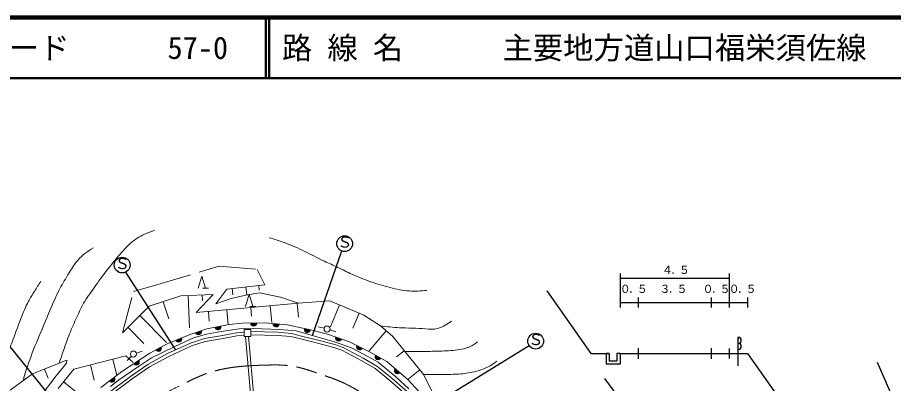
# Model space of a CAD drawing. Units: millimetres, scale not verified. Extents: x 175845757 to 176485757, y 60503629 to 60863629.
# Drawn here: x 175942553 to 176086930, y 60803299 to 60863629 of the extents above; entities that cross this region are included whole.
import ezdxf
from ezdxf.enums import TextEntityAlignment as Align

# ---------------------------------------------------------------- set-up
doc = ezdxf.new("R2010")
doc.units = ezdxf.units.MM
doc.header["$LTSCALE"] = 1000
doc.linetypes.add('CHAIN', pattern=[18.5, 12, -1.5, 3.5, -1.5])
doc.linetypes.add('DASHED', pattern=[7.5, 6, -1.5])
for name, color, linetype, lineweight in [('M-BGD', 7, 'Continuous', 13), ('M-BMK', 2, 'CHAIN', 13), ('M-STR-HTXT', 7, 'Continuous', 25), ('M-STR-STR3', 7, 'Continuous', 13), ('M-TTL', 2, 'Continuous', 140), ('M-TTL-LINE', 7, 'Continuous', 50)]:
    doc.layers.add(name, color=color, linetype=linetype, lineweight=lineweight)
doc.layers.add('M-TTL-TXT', color=7, linetype='Continuous')
doc.styles.add('ＭＳ ゴシック', font='')
doc.styles.get('ＭＳ ゴシック').set_extended_font_data('MS Gothic')

msp = doc.modelspace()

# ---------------------------------------------------------------- linework, layer by layer
at = {"layer": 'M-BGD', "linetype": 'DASHED'}
for p, q in [((175965308, 60819497), (175975814, 60822664)), ((175975814, 60822664), (175982026, 60822115)), ((175982026, 60822115), (175983335, 60819558)), ((175961685, 60818461), (175965308, 60819497)), ((175959857, 60811671), (175961685, 60818461)), ((175981001, 60811842), (175985466, 60811733)), ((175971045, 60809961), (175973367, 60810724)), ((175973367, 60810724), (175976360, 60811182)), ((175973483, 60810236), (175976448, 60810690)), ((175976360, 60811182), (175978621, 60811641)), ((175976448, 60810690), (175978688, 60811144)), ((175978621, 60811641), (175979903, 60811726)), ((175978688, 60811144), (175979901, 60811225)), ((175980989, 60811342), (175985440, 60811234)), ((175985440, 60811234), (175987600, 60811060)), ((175985466, 60811733), (175987684, 60811555)), ((175987600, 60811060), (175989233, 60810635)), ((175987684, 60811555), (175989357, 60811119)), ((175989233, 60810635), (175992647, 60809774)), ((175989357, 60811119), (175992773, 60810258)), ((175967288, 60808219), (175971045, 60809961)), ((175967512, 60807772), (175971229, 60809495)), ((175971229, 60809495), (175973483, 60810236)), ((175992647, 60809774), (175994880, 60809177)), ((175992773, 60810258), (175995030, 60809654)), ((175994880, 60809177), (175995999, 60808772)), ((175995030, 60809654), (175996203, 60809230)), ((175996203, 60809230), (175999522, 60807448)), ((175964019, 60806448), (175967288, 60808219)), ((175964282, 60806021), (175967512, 60807772)), ((175995999, 60808772), (175999281, 60807010)), ((175999522, 60807448), (176001772, 60806178)), ((175961178, 60804462), (175964019, 60806448)), ((175961471, 60804056), (175964282, 60806021)), ((175999281, 60807010), (176001490, 60805763)), ((176001772, 60806178), (176004245, 60804173)), ((176001490, 60805763), (176003923, 60803790)), ((175957696, 60801865), (175961178, 60804462)), ((175958007, 60801474), (175961471, 60804056)), ((176003923, 60803790), (176007812, 60800410)), ((176004245, 60804173), (176008166, 60800765))]:
    msp.add_line(p, q, dxfattribs=at)
at = {"layer": 'M-BGD'}
for p, q in [((175972354, 60819010), (175972954, 60821010)), ((175972954, 60821010), (175973554, 60819010)), ((175973054, 60819010), (175974054, 60819010)), ((175983335, 60819558), (175977032, 60818827)), ((175980349, 60817904), (175980200, 60819194)), ((175982394, 60818702), (175982309, 60819439)), ((175964273, 60816025), (175969450, 60817731)), ((175969450, 60817731), (175974809, 60817974)), ((175970912, 60812494), (175970671, 60817786)), ((175974809, 60817974), (175972007, 60814990)), ((175973049, 60816988), (175973008, 60817892)), ((175977032, 60818827), (175975266, 60816421)), ((175977763, 60817304), (175980199, 60817852)), ((175978059, 60817904), (175977939, 60818932)), ((175980134, 60816002), (175980734, 60818002)), ((175980199, 60817852), (175982452, 60818248)), ((175980734, 60818002), (175981334, 60816002)), ((175982452, 60818248), (175985924, 60817517)), ((175967485, 60813930), (175966548, 60816775)), ((175972007, 60814990), (175988847, 60816543)), ((175975266, 60816421), (175977763, 60817304)), ((175984470, 60813378), (175984218, 60816116)), ((175985924, 60817517), (175988847, 60816543)), ((175988855, 60814225), (175988643, 60816524)), ((175988847, 60816543), (175993993, 60816908)), ((175993993, 60816908), (175996369, 60815934)), ((175994123, 60812641), (175995603, 60816248)), ((175959857, 60811671), (175964273, 60816025)), ((175974154, 60813562), (175974006, 60815174)), ((175977286, 60813046), (175977064, 60815456)), ((175980834, 60816002), (175981834, 60816002)), ((175981118, 60814409), (175980988, 60815818)), ((175996369, 60815934), (175999657, 60814564)), ((175997845, 60812420), (175998874, 60814890)), ((175967117, 60810062), (175962733, 60814507)), ((175979603, 60813218), (175977455, 60813025)), ((175983378, 60813273), (175979603, 60813218)), ((175986987, 60812970), (175983378, 60813273)), ((175999657, 60814564), (176002367, 60812797)), ((175963396, 60809878), (175960755, 60812556)), ((175973735, 60812282), (175971036, 60811400)), ((175973699, 60811452), (175976122, 60811888)), ((175977455, 60813025), (175973735, 60812282)), ((175976122, 60811888), (175979078, 60812324)), ((175979078, 60812324), (175981379, 60812349)), ((175979905, 60812175), (175979901, 60811049)), ((175980998, 60812199), (175979905, 60812175)), ((175981010, 60811049), (175980998, 60812199)), ((175981379, 60812349), (175985716, 60812179)), ((175985716, 60812179), (175988502, 60811985)), ((175990596, 60812199), (175986987, 60812970)), ((175988502, 60811985), (175991313, 60811137)), ((175993653, 60811428), (175990596, 60812199)), ((176000534, 60808699), (176003330, 60811976)), ((176002367, 60812797), (176004438, 60811031)), ((175971036, 60811400), (175967206, 60809857)), ((175968466, 60809369), (175971543, 60810798)), ((175971543, 60810798), (175973699, 60811452)), ((175979901, 60811049), (175981010, 60811049)), ((175980129, 60811049), (175981040, 60800423)), ((175980627, 60811092), (175981538, 60800465)), ((175991313, 60811137), (175994802, 60810168)), ((175997290, 60810160), (175993653, 60811428)), ((176004438, 60811031), (176006448, 60808504)), ((175967206, 60809857), (175964341, 60808314)), ((175964614, 60807503), (175968466, 60809369)), ((175994802, 60810168), (175997612, 60809175)), ((176000568, 60808507), (175997290, 60810160)), ((175997612, 60809175), (176000156, 60807794)), ((175960417, 60807854), (175951820, 60805661)), ((175964341, 60808314), (175959937, 60805357)), ((175961629, 60806758), (175960417, 60807854)), ((175962482, 60806098), (175964614, 60807503)), ((176000156, 60807794), (176001973, 60806825)), ((176003406, 60806909), (176000568, 60808507)), ((176004992, 60807667), (176006292, 60808700)), ((176006448, 60808504), (176009523, 60804728)), ((175945015, 60804898), (175950669, 60807133)), ((175948926, 60804585), (175950624, 60806663)), ((175950624, 60806663), (175950669, 60807133)), ((175955209, 60803829), (175954563, 60806361)), ((175958926, 60804609), (175958240, 60807299)), ((175959211, 60803845), (175962482, 60806098)), ((176001973, 60806825), (176004929, 60804378)), ((176006932, 60803879), (176003406, 60806909)), ((175940377, 60801501), (175945015, 60804898)), ((175946803, 60801769), (175948926, 60804585)), ((175947608, 60804161), (175947006, 60805685)), ((175951820, 60805661), (175949277, 60802488)), ((175959937, 60805357), (175956293, 60802633)), ((176006945, 60804019), (176008842, 60805565)), ((176009523, 60804728), (176010894, 60801896)), ((175953883, 60800580), (175950147, 60803573)), ((175957854, 60802827), (175959211, 60803845)), ((176004929, 60804378), (176007037, 60802415)), ((176010817, 60799692), (176006932, 60803879))]:
    msp.add_line(p, q, dxfattribs=at)
for centre, radius, start, end in [((175981491, 60813246), 500, 180.83638, 0.83638), ((175981491, 60813246), 500, 180.83638, 0.83638), ((175981491, 60813246), 450, 180.83638, 0.83638), ((175981491, 60813246), 400, 180.83638, 0.83638), ((175981491, 60813246), 350, 180.83638, 0.83638), ((175981491, 60813246), 300, 180.83638, 0.83638), ((175981491, 60813246), 250, 180.83638, 0.83638), ((175981491, 60813246), 200, 180.83638, 0.83638), ((175981491, 60813246), 150, 180.83638, 0.83638), ((175981491, 60813246), 100, 180.83638, 0.83638), ((175981491, 60813246), 50, 180.83638, 0.83638), ((175972386, 60811841), 500, 198.08345, 18.08345), ((175972386, 60811841), 500, 198.08345, 18.08345), ((175972386, 60811841), 450, 198.08345, 18.08345), ((175972386, 60811841), 400, 198.08345, 18.08345), ((175972386, 60811841), 350, 198.08345, 18.08345), ((175972386, 60811841), 300, 198.08345, 18.08345), ((175972386, 60811841), 250, 198.08345, 18.08345), ((175972386, 60811841), 200, 198.08345, 18.08345), ((175972386, 60811841), 150, 198.08345, 18.08345), ((175972386, 60811841), 100, 198.08345, 18.08345), ((175972386, 60811841), 50, 198.08345, 18.08345), ((175975595, 60812653), 500, 191.30993, 11.30993), ((175975595, 60812653), 500, 191.30993, 11.30993), ((175975595, 60812653), 450, 191.30993, 11.30993), ((175975595, 60812653), 400, 191.30993, 11.30993), ((175975595, 60812653), 350, 191.30993, 11.30993), ((175975595, 60812653), 300, 191.30993, 11.30993), ((175975595, 60812653), 250, 191.30993, 11.30993), ((175975595, 60812653), 200, 191.30993, 11.30993), ((175975595, 60812653), 150, 191.30993, 11.30993), ((175975595, 60812653), 100, 191.30993, 11.30993), ((175975595, 60812653), 50, 191.30993, 11.30993), ((175985182, 60813122), 500, 175.20016, 355.20016), ((175985182, 60813122), 500, 175.20016, 355.20016), ((175985182, 60813122), 450, 175.20016, 355.20016), ((175985182, 60813122), 400, 175.20016, 355.20016), ((175985182, 60813122), 350, 175.20016, 355.20016), ((175985182, 60813122), 300, 175.20016, 355.20016), ((175985182, 60813122), 250, 175.20016, 355.20016), ((175985182, 60813122), 200, 175.20016, 355.20016), ((175985182, 60813122), 150, 175.20016, 355.20016), ((175985182, 60813122), 100, 175.20016, 355.20016), ((175985182, 60813122), 50, 175.20016, 355.20016), ((175990320, 60812199), 500, 166.97081, 346.97081), ((175990320, 60812199), 500, 166.97081, 346.97081), ((175990320, 60812199), 450, 166.97081, 346.97081), ((175990320, 60812199), 400, 166.97081, 346.97081), ((175990320, 60812199), 350, 166.97081, 346.97081), ((175990320, 60812199), 300, 166.97081, 346.97081), ((175990320, 60812199), 250, 166.97081, 346.97081), ((175990320, 60812199), 200, 166.97081, 346.97081), ((175990320, 60812199), 150, 166.97081, 346.97081), ((175990320, 60812199), 100, 166.97081, 346.97081), ((175990320, 60812199), 50, 166.97081, 346.97081), ((175969121, 60810629), 500, 201.94341, 21.94341), ((175969121, 60810629), 500, 201.94341, 21.94341), ((175969121, 60810629), 450, 201.94341, 21.94341), ((175969121, 60810629), 400, 201.94341, 21.94341), ((175969121, 60810629), 350, 201.94341, 21.94341), ((175969121, 60810629), 300, 201.94341, 21.94341), ((175969121, 60810629), 250, 201.94341, 21.94341), ((175969121, 60810629), 200, 201.94341, 21.94341), ((175969121, 60810629), 150, 201.94341, 21.94341), ((175969121, 60810629), 100, 201.94341, 21.94341), ((175969121, 60810629), 50, 201.94341, 21.94341), ((175995472, 60810794), 500, 160.78733, 340.78733), ((175995472, 60810794), 500, 160.78733, 340.78733), ((175995472, 60810794), 450, 160.78733, 340.78733), ((175995472, 60810794), 400, 160.78733, 340.78733), ((175995472, 60810794), 350, 160.78733, 340.78733), ((175995472, 60810794), 300, 160.78733, 340.78733), ((175995472, 60810794), 250, 160.78733, 340.78733), ((175995472, 60810794), 200, 160.78733, 340.78733), ((175995472, 60810794), 150, 160.78733, 340.78733), ((175995472, 60810794), 100, 160.78733, 340.78733), ((175995472, 60810794), 50, 160.78733, 340.78733), ((175965774, 60809086), 500, 208.30076, 28.30076), ((175965774, 60809086), 500, 208.30076, 28.30076), ((175965774, 60809086), 450, 208.30076, 28.30076), ((175965774, 60809086), 400, 208.30076, 28.30076), ((175965774, 60809086), 350, 208.30076, 28.30076), ((175965774, 60809086), 300, 208.30076, 28.30076), ((175965774, 60809086), 250, 208.30076, 28.30076), ((175965774, 60809086), 200, 208.30076, 28.30076), ((175965774, 60809086), 150, 208.30076, 28.30076), ((175965774, 60809086), 100, 208.30076, 28.30076), ((175965774, 60809086), 50, 208.30076, 28.30076), ((175998929, 60809334), 500, 153.24268, 333.24268), ((175998929, 60809334), 500, 153.24268, 333.24268), ((175998929, 60809334), 450, 153.24268, 333.24268), ((175998929, 60809334), 400, 153.24268, 333.24268), ((175998929, 60809334), 350, 153.24268, 333.24268), ((175998929, 60809334), 300, 153.24268, 333.24268), ((175998929, 60809334), 250, 153.24268, 333.24268), ((175998929, 60809334), 200, 153.24268, 333.24268), ((175998929, 60809334), 150, 153.24268, 333.24268), ((175998929, 60809334), 100, 153.24268, 333.24268), ((175998929, 60809334), 50, 153.24268, 333.24268), ((176001987, 60807708), 500, 150.61584, 330.61584), ((176001987, 60807708), 500, 150.61584, 330.61584), ((176001987, 60807708), 450, 150.61584, 330.61584), ((176001987, 60807708), 400, 150.61584, 330.61584), ((176001987, 60807708), 350, 150.61584, 330.61584), ((176001987, 60807708), 300, 150.61584, 330.61584), ((176001987, 60807708), 250, 150.61584, 330.61584), ((176001987, 60807708), 200, 150.61584, 330.61584), ((176001987, 60807708), 150, 150.61584, 330.61584), ((176001987, 60807708), 100, 150.61584, 330.61584), ((176001987, 60807708), 50, 150.61584, 330.61584), ((175962139, 60806835), 500, 213.88494, 33.88494), ((175962139, 60806835), 500, 213.88494, 33.88494), ((175962139, 60806835), 450, 213.88494, 33.88494), ((175962139, 60806835), 400, 213.88494, 33.88494), ((175962139, 60806835), 350, 213.88494, 33.88494), ((175962139, 60806835), 300, 213.88494, 33.88494), ((175962139, 60806835), 250, 213.88494, 33.88494), ((175962139, 60806835), 200, 213.88494, 33.88494), ((175962139, 60806835), 150, 213.88494, 33.88494), ((175962139, 60806835), 100, 213.88494, 33.88494), ((175962139, 60806835), 50, 213.88494, 33.88494), ((176005169, 60805394), 500, 139.32506, 319.32506), ((176005169, 60805394), 500, 139.32506, 319.32506), ((176005169, 60805394), 450, 139.32506, 319.32506), ((176005169, 60805394), 400, 139.32506, 319.32506), ((176005169, 60805394), 350, 139.32506, 319.32506), ((176005169, 60805394), 300, 139.32506, 319.32506), ((176005169, 60805394), 250, 139.32506, 319.32506), ((176005169, 60805394), 200, 139.32506, 319.32506), ((176005169, 60805394), 150, 139.32506, 319.32506), ((176005169, 60805394), 100, 139.32506, 319.32506), ((176005169, 60805394), 50, 139.32506, 319.32506), ((175958115, 60803995), 500, 216.77329, 36.77329), ((175958115, 60803995), 500, 216.77329, 36.77329), ((175958115, 60803995), 450, 216.77329, 36.77329), ((175958115, 60803995), 400, 216.77329, 36.77329), ((175958115, 60803995), 350, 216.77329, 36.77329), ((175958115, 60803995), 300, 216.77329, 36.77329), ((175958115, 60803995), 250, 216.77329, 36.77329), ((175958115, 60803995), 200, 216.77329, 36.77329), ((175958115, 60803995), 150, 216.77329, 36.77329), ((175958115, 60803995), 100, 216.77329, 36.77329), ((175958115, 60803995), 50, 216.77329, 36.77329)]:
    msp.add_arc(centre, radius, start, end, dxfattribs=at)
for points, knots in [([(175965113, 60828558), (175964238, 60828230), (175963363, 60827902), (175962565, 60827431), (175961783, 60826970), (175961075, 60826373), (175960442, 60825716), (175959993, 60825251), (175959582, 60824756), (175959168, 60824263), (175958330, 60823263), (175957480, 60822270), (175956702, 60821225), (175956033, 60820326), (175955417, 60819389), (175954758, 60818481), (175954437, 60818037), (175954105, 60817601), (175953811, 60817141), (175953293, 60816333), (175952889, 60815454), (175952488, 60814577), (175952070, 60813666), (175951655, 60812758), (175951279, 60811833), (175950903, 60810908), (175950566, 60809966), (175950234, 60809024), (175949965, 60808262), (175949699, 60807499), (175949433, 60806737)], [0, 0, 0, 0, 1, 1, 1, 2, 2, 2, 3, 3, 3, 4, 4, 4, 5, 5, 5, 6, 6, 6, 7, 7, 7, 8, 8, 8, 9, 9, 9, 10, 10, 10, 10]), ([(175984028, 60827333), (175984904, 60827056), (175985779, 60826779), (175986640, 60826463), (175987739, 60826060), (175988816, 60825595), (175989869, 60825084), (175990965, 60824553), (175992035, 60823973), (175993134, 60823452), (175993867, 60823104), (175994613, 60822783), (175995347, 60822436), (175996124, 60822068), (175996888, 60821672), (175997669, 60821311), (175998674, 60820847), (175999707, 60820443), (176000752, 60820078), (176001814, 60819707), (176002888, 60819377), (176003981, 60819098), (176005007, 60818837), (176006050, 60818621), (176007101, 60818554), (176008076, 60818493), (176009058, 60818560), (176010040, 60818627)], [0, 0, 0, 0, 1, 1, 1, 2, 2, 2, 3, 3, 3, 4, 4, 4, 5, 5, 5, 6, 6, 6, 7, 7, 7, 8, 8, 8, 9, 9, 9, 9]), ([(175955059, 60825685), (175954578, 60825377), (175954097, 60825069), (175953649, 60824714), (175953081, 60824264), (175952567, 60823739), (175952123, 60823165), (175951628, 60822526), (175951220, 60821826), (175950806, 60821131), (175950313, 60820305), (175949811, 60819486), (175949372, 60818634), (175948836, 60817593), (175948393, 60816504), (175947939, 60815421), (175947258, 60813798), (175946551, 60812190), (175945882, 60810566), (175945272, 60809087), (175944693, 60807594), (175944171, 60806081), (175944005, 60805600), (175943844, 60805116), (175943708, 60804625), (175943643, 60804387), (175943583, 60804148), (175943524, 60803908)], [0, 0, 0, 0, 1, 1, 1, 2, 2, 2, 3, 3, 3, 4, 4, 4, 5, 5, 5, 6, 6, 6, 7, 7, 7, 8, 8, 8, 9, 9, 9, 9]), ([(175938600, 60800417), (175938846, 60801265), (175939093, 60802113), (175939339, 60802960), (175939739, 60804337), (175940137, 60805715), (175940588, 60807075), (175940908, 60808045), (175941256, 60809006), (175941605, 60809965), (175942096, 60811316), (175942592, 60812664), (175943107, 60814011), (175943479, 60814979), (175943860, 60815947), (175944356, 60816854), (175944654, 60817400), (175944993, 60817923), (175945327, 60818449), (175945693, 60819025), (175946053, 60819604), (175946413, 60820183)], [0, 0, 0, 0, 1, 1, 1, 2, 2, 2, 3, 3, 3, 4, 4, 4, 5, 5, 5, 6, 6, 6, 7, 7, 7, 7]), ([(176014103, 60813548), (176013755, 60813342), (176013407, 60813136), (176013051, 60812931), (176012643, 60812697), (176012224, 60812465), (176011781, 60812351), (176011147, 60812187), (176010462, 60812264), (176009786, 60812314), (176008309, 60812424), (176006875, 60812409), (176005432, 60812496), (176004407, 60812558), (176003378, 60812672), (176002349, 60812786)], [0, 0, 0, 0, 1, 1, 1, 2, 2, 2, 3, 3, 3, 4, 4, 4, 5, 5, 5, 5]), ([(176018384, 60810138), (176017960, 60809845), (176017536, 60809552), (176017078, 60809340), (176016243, 60808954), (176015292, 60808837), (176014357, 60808759), (176013343, 60808675), (176012347, 60808638), (176011346, 60808614), (176010333, 60808590), (176009315, 60808581), (176008298, 60808578), (176007669, 60808576), (176007040, 60808577), (176006412, 60808578)], [0, 0, 0, 0, 1, 1, 1, 2, 2, 2, 3, 3, 3, 4, 4, 4, 5, 5, 5, 5]), ([(176021546, 60806958), (176021194, 60806702), (176020842, 60806446), (176020466, 60806230), (176020007, 60805968), (176019512, 60805766), (176019010, 60805591), (176018503, 60805414), (176017989, 60805264), (176017467, 60805150), (176016656, 60804974), (176015826, 60804886), (176014997, 60804841), (176014078, 60804792), (176013159, 60804796), (176012240, 60804797), (176011336, 60804799), (176010432, 60804798), (176009528, 60804797)], [0, 0, 0, 0, 1, 1, 1, 2, 2, 2, 3, 3, 3, 4, 4, 4, 5, 5, 5, 6, 6, 6, 6])]:
    msp.add_open_spline(points, degree=3, knots=knots, dxfattribs=at)
at = {"layer": 'M-BMK'}
msp.add_open_spline([(175918671, 60758695), (175921517, 60761553), (175924362, 60764411), (175927150, 60767326), (175929743, 60770037), (175932287, 60772797), (175934922, 60775469), (175936655, 60777225), (175938427, 60778944), (175940142, 60780719), (175941902, 60782541), (175943601, 60784423), (175945392, 60786214), (175946446, 60787267), (175947530, 60788288), (175948628, 60789297), (175949829, 60790401), (175951045, 60791490), (175952322, 60792502), (175953640, 60793547), (175955022, 60794510), (175956412, 60795463), (175958106, 60796625), (175959812, 60797770), (175961571, 60798821), (175964159, 60800366), (175966865, 60801706), (175969569, 60803064), (175970969, 60803767), (175972368, 60804476), (175973843, 60804987), (175975145, 60805439), (175976505, 60805737), (175977872, 60805934), (175979742, 60806202), (175981623, 60806281), (175983519, 60806330), (175984931, 60806367), (175986351, 60806388), (175987732, 60806178), (175989407, 60805923), (175991026, 60805331), (175992647, 60804774), (175993857, 60804358), (175995067, 60803962), (175996218, 60803430), (175997263, 60802948), (175998259, 60802354), (175999255, 60801760)], degree=3, knots=[0, 0, 0, 0, 1, 1, 1, 2, 2, 2, 3, 3, 3, 4, 4, 4, 5, 5, 5, 6, 6, 6, 7, 7, 7, 8, 8, 8, 9, 9, 9, 10, 10, 10, 11, 11, 11, 12, 12, 12, 13, 13, 13, 14, 14, 14, 15, 15, 15, 16, 16, 16, 16], dxfattribs=at)
at = {"layer": 'M-STR-HTXT'}
for p, q in [((175991179, 60811212), (175995992, 60825145)), ((175968573, 60808926), (175960415, 60821672)), ((176041858, 60821457), (176041858, 60820637)), ((176041858, 60820637), (176059858, 60820637)), ((176041858, 60820637), (176041858, 60816637)), ((176041858, 60820637), (176041858, 60819817)), ((176059858, 60821457), (176059858, 60820637)), ((176059858, 60820637), (176059858, 60816637)), ((176059858, 60820637), (176059858, 60819817)), ((176029798, 60818563), (176037058, 60808260)), ((176041858, 60816637), (176062858, 60816637)), ((176041858, 60816637), (176041858, 60815817)), ((176044858, 60817457), (176044858, 60816637)), ((176044858, 60816637), (176044858, 60815817)), ((176056858, 60817457), (176056858, 60816637)), ((176056858, 60816637), (176056858, 60815817)), ((176059858, 60816637), (176059858, 60815817)), ((176062858, 60817457), (176062858, 60816637)), ((176062858, 60816637), (176062858, 60815817)), ((175951047, 60797369), (175937472, 60814162)), ((176061358, 60806233), (176061358, 60810934)), ((176061358, 60810760), (176061358, 60810600)), ((176012261, 60800544), (176026876, 60809567)), ((176044858, 60809130), (176044858, 60808260)), ((176056858, 60809130), (176056858, 60808260)), ((176059858, 60809080), (176059858, 60808260)), ((176037058, 60808260), (176040058, 60808260)), ((176039558, 60808260), (176039558, 60806460)), ((176040058, 60808260), (176039558, 60808260)), ((176040058, 60808260), (176040058, 60806960)), ((176041858, 60808260), (176041358, 60808260)), ((176041358, 60808260), (176041358, 60806960)), ((176041858, 60808260), (176044858, 60808260)), ((176041858, 60808260), (176041858, 60806460)), ((176044858, 60808260), (176044858, 60807390)), ((176044858, 60808260), (176056858, 60808260)), ((176056858, 60808260), (176056858, 60807390)), ((176056858, 60808260), (176059858, 60808260)), ((176059858, 60808260), (176062858, 60808260)), ((176059858, 60808260), (176059858, 60807440)), ((176062858, 60808260), (176068522, 60800221)), ((176041858, 60806460), (176039558, 60806460)), ((176041358, 60806960), (176040058, 60806960)), ((176092652, 60787590), (176084270, 60806767)), ((176039312, 60804100), (176056457, 60780859))]:
    msp.add_line(p, q, dxfattribs=at)
for centre in [(175996480, 60826350), (175959804, 60822820), (176027962, 60810282)]:
    msp.add_circle(centre, 1300, dxfattribs=at)
for centre in [(176061358, 60810427), (176061358, 60809427)]:
    msp.add_arc(centre, 493, 270, 90, dxfattribs=at)
at = {"layer": 'M-STR-STR3'}
for p, q in [((175993089, 60812400), (175992119, 60812660)), ((175994049, 60812130), (175995009, 60811840)), ((175961319, 60807790), (175960629, 60807070)), ((175962149, 60808300), (175963099, 60808600))]:
    msp.add_line(p, q, dxfattribs=at)
for centre in [(175993571, 60812272), (175961664, 60808146)]:
    msp.add_circle(centre, 500, dxfattribs=at)
at = {"layer": 'M-TTL'}
msp.add_line((176485757, 60863629), (175845757, 60863629), dxfattribs=at)
at = {"layer": 'M-TTL-LINE'}
for p, q in [((175983507, 60863629), (175983507, 60853629)), ((175984007, 60863629), (175984007, 60853629)), ((175845757, 60853629), (176485757, 60853629))]:
    msp.add_line(p, q, dxfattribs=at)

# ---------------------------------------------------------------- texts
at = {"layer": 'M-STR-HTXT', "style": 'ＭＳ ゴシック'}
for s, height, p in [('Ｓ', 1833, (175995248, 60825145)), ('Ｓ', 1833, (175958572, 60821615)), ('４', 1320, (176048762, 60820960)), ('５', 1320, (176051562, 60820960)), ('．', 1320, (176050162, 60820960)), ('０', 1320, (176041824, 60817831)), ('５', 1320, (176044624, 60817831)), ('３', 1320, (176048377, 60817831)), ('５', 1320, (176051177, 60817831)), ('０', 1320, (176055465, 60817831)), ('５', 1320, (176058265, 60817831)), ('０', 1320, (176059763, 60817831)), ('５', 1320, (176062563, 60817831)), ('．', 1320, (176043224, 60817831)), ('．', 1320, (176049777, 60817831)), ('．', 1320, (176056865, 60817831)), ('．', 1320, (176061163, 60817831)), ('Ｓ', 1833, (176026730, 60809077))]:
    msp.add_text(s, height=height, dxfattribs=at).set_placement(p, align=Align.BOTTOM_LEFT)
at = {"layer": 'M-TTL-TXT', "style": 'ＭＳ ゴシック'}
for s, p in [('路 線 名', (175986137, 60858629)), ('主要地方道山口福栄須佐線', (176022491, 60858629)), ('図面コード', (175926137, 60858629)), ('57-0', (175967278, 60858629))]:
    msp.add_text(s, height=3666, dxfattribs=at).set_placement(p, align=Align.MIDDLE_LEFT)

doc.saveas('drawing.dxf')
